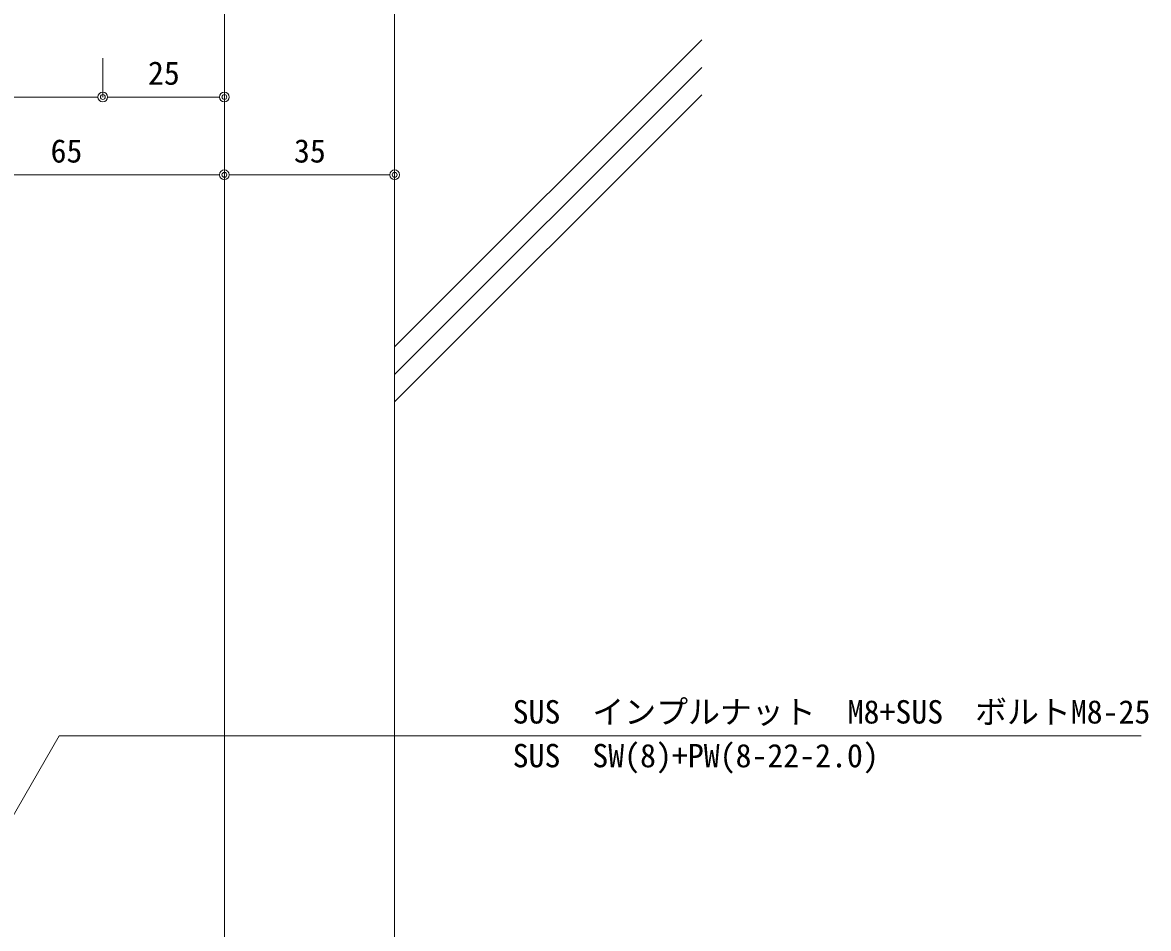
# Model space of a CAD drawing. Units: millimetres on the paper. Extents: x -401 to 401, y -279 to 279.
# Drawn here: x 172.4 to 288.1, y 99.8 to 192.9 of the extents above; entities that cross this region are included whole.
import ezdxf
from ezdxf.enums import TextEntityAlignment as Align

# ---------------------------------------------------------------- set-up
doc = ezdxf.new("R2010")
doc.units = ezdxf.units.MM
for name, color, linetype, lineweight in [('0-4_A-C02-ハッチング', 134, 'Continuous', 9), ('0-5_A-D01-RC', 4, 'Continuous', 9), ('0-A_0', 1, 'Continuous', 9), ('0-B_A-C05-見え掛り_細線', 1, 'Continuous', 9), ('1-1_0-A11-寸法_詳細', 5, 'Continuous', 9), ('1-3_A-B03-文字_書込_小', 7, 'Continuous', 9)]:
    doc.layers.add(name, color=color, linetype=linetype, lineweight=lineweight)
doc.styles.add('ＭＳ ゴシック', font='')
doc.styles.get('ＭＳ ゴシック').set_extended_font_data('MS Gothic')

# ---------------------------------------------------------------- blocks, each defined once
blk = doc.blocks.new('_Dot')
at = {"layer": '0-A_0', "color": 7}
blk.add_line((-0.5, 0), (-1, 0), dxfattribs=at)
for radius in [0.5, 0.25]:
    blk.add_circle((0, 0), radius, dxfattribs=at)

msp = doc.modelspace()

# ---------------------------------------------------------------- linework, layer by layer
at = {"layer": '0-4_A-C02-ハッチング'}
for p, q in [((210.654, 159.587), (242.213, 191.146)), ((210.654, 156.758), (242.213, 188.317)), ((210.654, 153.93), (242.213, 185.489))]:
    msp.add_line(p, q, dxfattribs=at)
at = {"layer": '0-5_A-D01-RC'}
msp.add_line((210.654, -59.835), (210.654, 266.33), dxfattribs=at)
at = {"layer": '0-B_A-C05-見え掛り_細線'}
msp.add_line((193.154, 224.988), (193.154, -60.637), dxfattribs=at)
at = {"layer": '1-1_0-A11-寸法_詳細'}
for p, q in [((180.654, 189.275), (180.654, 185.275)), ((180.654, 189.275), (180.654, 185.275)), ((193.154, 189.275), (193.154, 185.275)), ((193.154, 189.275), (193.154, 177.275)), ((193.154, 189.275), (193.154, 177.275)), ((210.654, 189.275), (210.654, 177.275)), ((161.654, 185.275), (179.654, 185.275)), ((181.654, 185.275), (192.154, 185.275)), ((192.154, 177.275), (161.654, 177.275)), ((209.654, 177.275), (194.154, 177.275))]:
    msp.add_line(p, q, dxfattribs=at)
at = {"layer": '1-3_A-B03-文字_書込_小'}
msp.add_lwpolyline([(166.714, 103.19), (176.155, 119.593), (287.387, 119.593)], dxfattribs=at)

# ---------------------------------------------------------------- block references
at = {"layer": '1-1_0-A11-寸法_詳細'}
for p in [(180.654, 185.275), (193.154, 185.275), (193.154, 177.275), (210.654, 177.275)]:
    msp.add_blockref('_Dot', p, dxfattribs=at)
at = {"layer": '1-1_0-A11-寸法_詳細', "rotation": 180}
for p in [(180.654, 185.275), (193.154, 177.275)]:
    msp.add_blockref('_Dot', p, dxfattribs=at)

# ---------------------------------------------------------------- texts
at = {"layer": '1-1_0-A11-寸法_詳細', "style": 'ＭＳ ゴシック'}
for s, p in [('25', (185.298, 185.812)), ('65', (175.286, 177.812)), ('35', (200.305, 177.812))]:
    msp.add_text(s, height=2.405, dxfattribs=at).set_placement(p, align=Align.BOTTOM_LEFT)
at = {"layer": '1-3_A-B03-文字_書込_小', "style": 'ＭＳ ゴシック'}
for s, p in [('SUS\u3000インプルナット\u3000M8+SUS\u3000ボルトM8-25', (222.783, 120.13)), ('SUS\u3000SW(8)+PW(8-22-2.0)', (222.783, 115.63))]:
    msp.add_text(s, height=2.405, dxfattribs=at).set_placement(p, align=Align.BOTTOM_LEFT)

doc.saveas('drawing.dxf')
